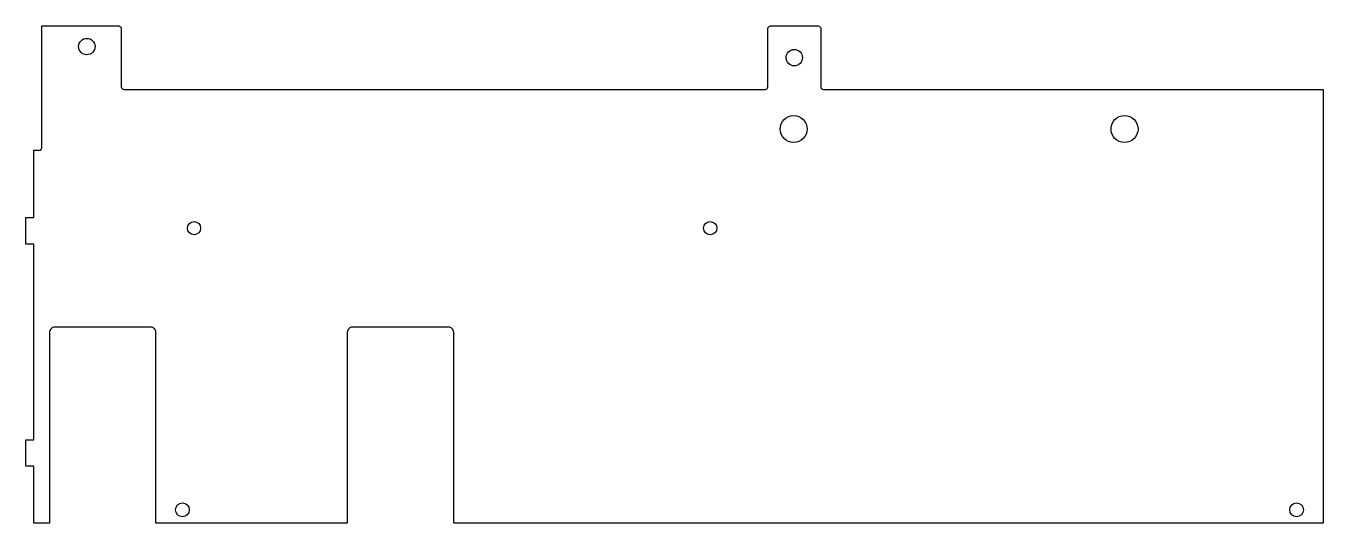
# Model space of a CAD drawing. Extents: x -734 to -244, y -68 to 120.
import ezdxf

# ---------------------------------------------------------------- set-up
doc = ezdxf.new("R2010")
doc.units = 0
doc.header["$MEASUREMENT"] = 0
doc.layers.get('0').update_dxf_attribs({"linetype": 'CONTINUOUS'})

msp = doc.modelspace()

# ---------------------------------------------------------------- linework, layer by layer
at = {"color": 7, "linetype": 'CONTINUOUS'}
msp.add_lwpolyline([(-612.1, 3.6), (-612.1, -68.5), (-684.4, -68.5), (-684.4, 3.6, 0.414214), (-686.4, 5.6), (-722.6, 5.6, 0.414214), (-724.6, 3.6), (-724.6, -68.5), (-730.5, -68.5), (-730.5, -47), (-733.5, -47), (-733.5, -37), (-730.5, -37), (-730.5, 37), (-733.5, 37), (-733.5, 47), (-730.5, 47), (-730.5, 72.5), (-728.5, 72.5, 0.414214), (-727.5, 73.5), (-727.5, 119.5), (-698.5, 119.5, -0.414214), (-697.5, 118.5), (-697.5, 96.5, 0.414214), (-696.5, 95.5), (-454.25, 95.5, 0.414214), (-453.25, 96.5), (-453.25, 118.5, -0.414214), (-452.25, 119.5), (-434.25, 119.5, -0.414214), (-433.25, 118.5), (-433.25, 96.5, 0.414214), (-432.25, 95.5), (-243.5, 95.5), (-243.5, -68.5), (-571.9, -68.5), (-571.9, 3.6, 0.414214), (-573.9, 5.6), (-610.1, 5.6, 0.414214)], format="xyb", close=True, dxfattribs=at)
for centre, radius in [((-710.5, 111.7), 3.1), ((-443.25, 107.5), 3.1), ((-443.5, 80.5), 5.1), ((-318.5, 80.5), 5.1), ((-670, 43), 2.5), ((-475, 43), 2.5), ((-674.4, -63.5), 2.6), ((-253.5, -63.5), 2.6)]:
    msp.add_circle(centre, radius, dxfattribs=at)

doc.saveas('drawing.dxf')
